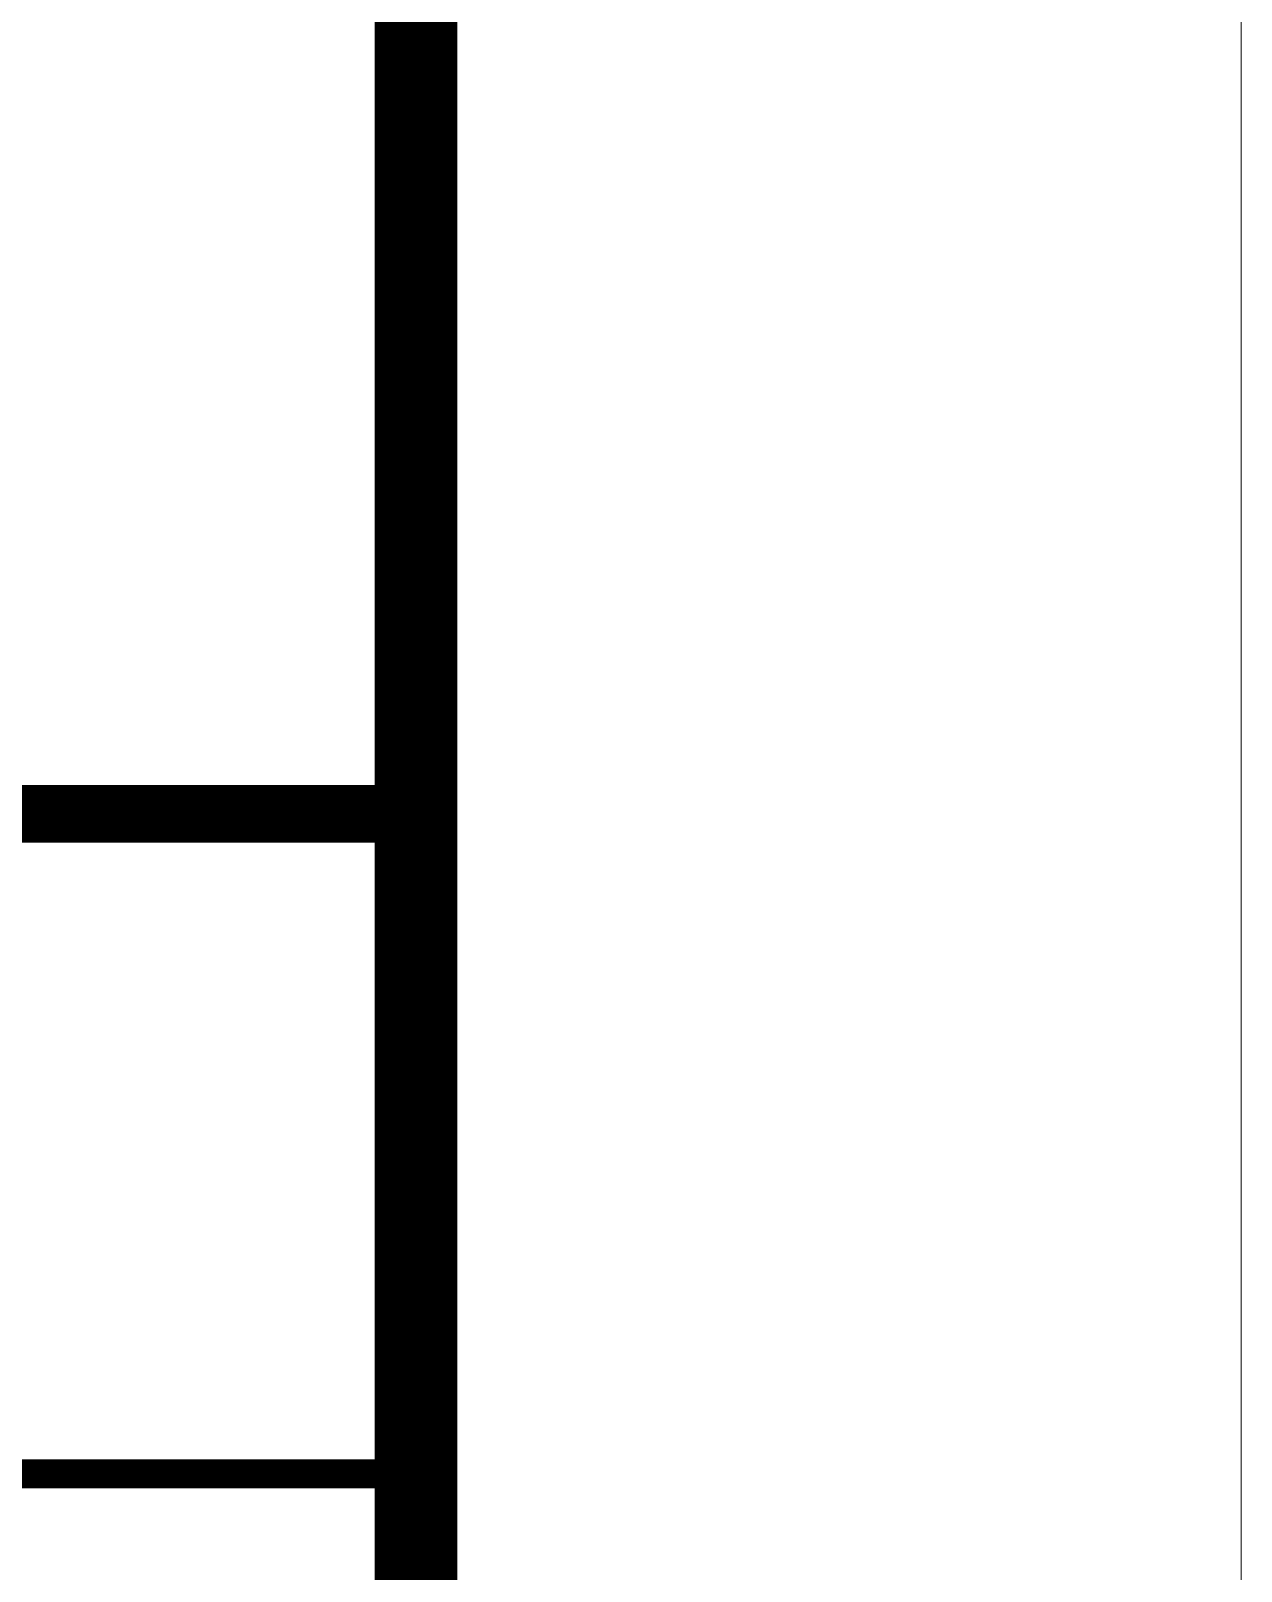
# Model space of a CAD drawing. Extents: x 3774419 to 4775970, y -926964 to 2266.
# Drawn here: x 3887051 to 3888517, y -913682 to -911815 of the extents above; entities that cross this region are included whole.
import ezdxf

# ---------------------------------------------------------------- set-up
doc = ezdxf.new("R2010")
doc.units = 0
doc.header["$LTSCALE"] = 1000
doc.header["$MEASUREMENT"] = 0
doc.layers.add('!!电气', color=1, linetype='CONTINUOUS')
doc.layers.add('图框', color=147, linetype='CONTINUOUS', lineweight=20)

# ---------------------------------------------------------------- blocks, each defined once
blk = doc.blocks.new('A$C1435328E')
at = {"layer": '图框'}
for points, const_width in [([(0, 12500.3), (-7000, 12500.3)], 70), ([(-7000, 12500.3), (0, 12500.3)], 70), ([(-7000, 11700.3), (0, 11700.3)], 35)]:
    blk.add_lwpolyline(points, dxfattribs=dict(at, const_width=const_width))

msp = doc.modelspace()

# ---------------------------------------------------------------- linework, layer by layer
at = {"layer": '图框'}
msp.add_lwpolyline([(3804417.5, -867563.9), (3888517.5, -867563.9), (3888517.5, -926963.9), (3804417.5, -926963.9)], close=True, dxfattribs=at)
msp.add_lwpolyline([(3804417.5, -867563.9), (3888517.5, -867563.9), (3888517.5, -926963.9), (3804417.5, -926963.9)], close=True, dxfattribs=at)
at = {"layer": '图框', "const_width": 100}
msp.add_lwpolyline([(3887517.5, -925963.9), (3887517.5, -868563.9), (3806917.5, -868563.9), (3806917.5, -925963.9)], close=True, dxfattribs=at)

# ---------------------------------------------------------------- block references
at = {"layer": '!!电气'}
msp.add_blockref('A$C1435328E', (3887517.5, -925263.9), dxfattribs=at)

doc.saveas('drawing.dxf')
